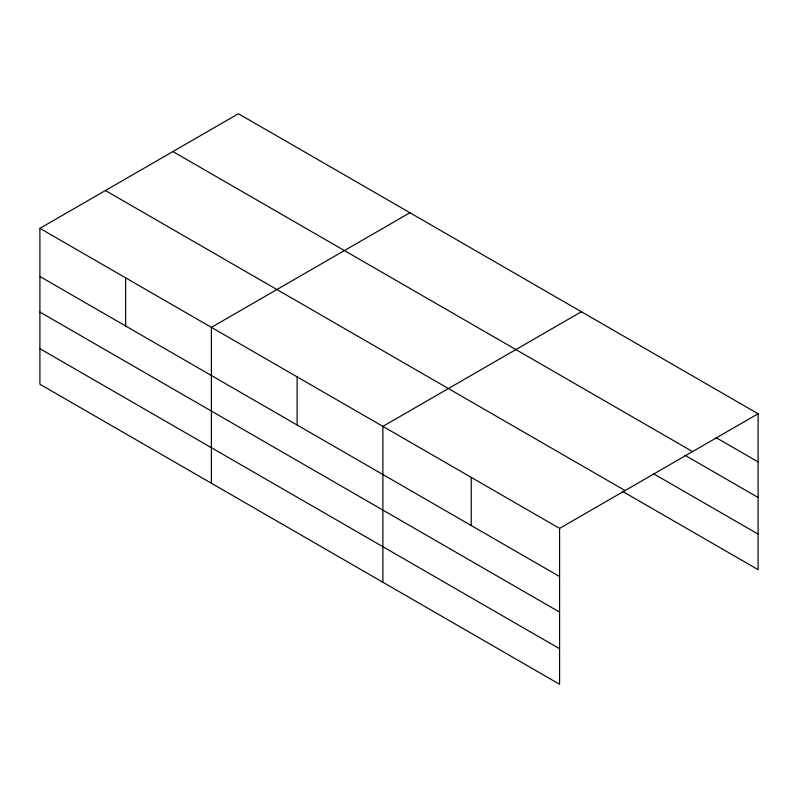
<?xml version="1.0" encoding="UTF-8"?>
<svg xmlns="http://www.w3.org/2000/svg" width="798" height="798" viewBox="0 0 798 798"><rect width="100%" height="100%" fill="white"/><g stroke="black" fill="none" stroke-linecap="round" stroke-linejoin="round"><path stroke-width="1.2" d="M559.568 612.086L559.568 528.386L39.9 228.348L39.9 384.237L559.568 684.265L559.568 612.086L39.9 312.058M622.35 491.279L758.1 569.652L758.1 413.763L238.432 113.735L39.9 228.348M409.923 212.747L211.39 327.36L211.39 483.249M581.413 311.749L382.88 426.371L382.88 582.261M559.568 528.386L758.1 413.763M716.085 437.653L758.1 461.912M172.917 151.56L692.584 451.588M684.844 455.169L758.1 497.463M653.592 473.763L758.1 534.091M105.416 190.523L625.083 490.561M39.9 276.497L559.568 576.525M39.9 348.686L559.568 648.714M471.229 477.374L471.229 525.523M297.135 376.865L297.135 425.015M125.645 277.854L125.645 326.003"/></g></svg>
